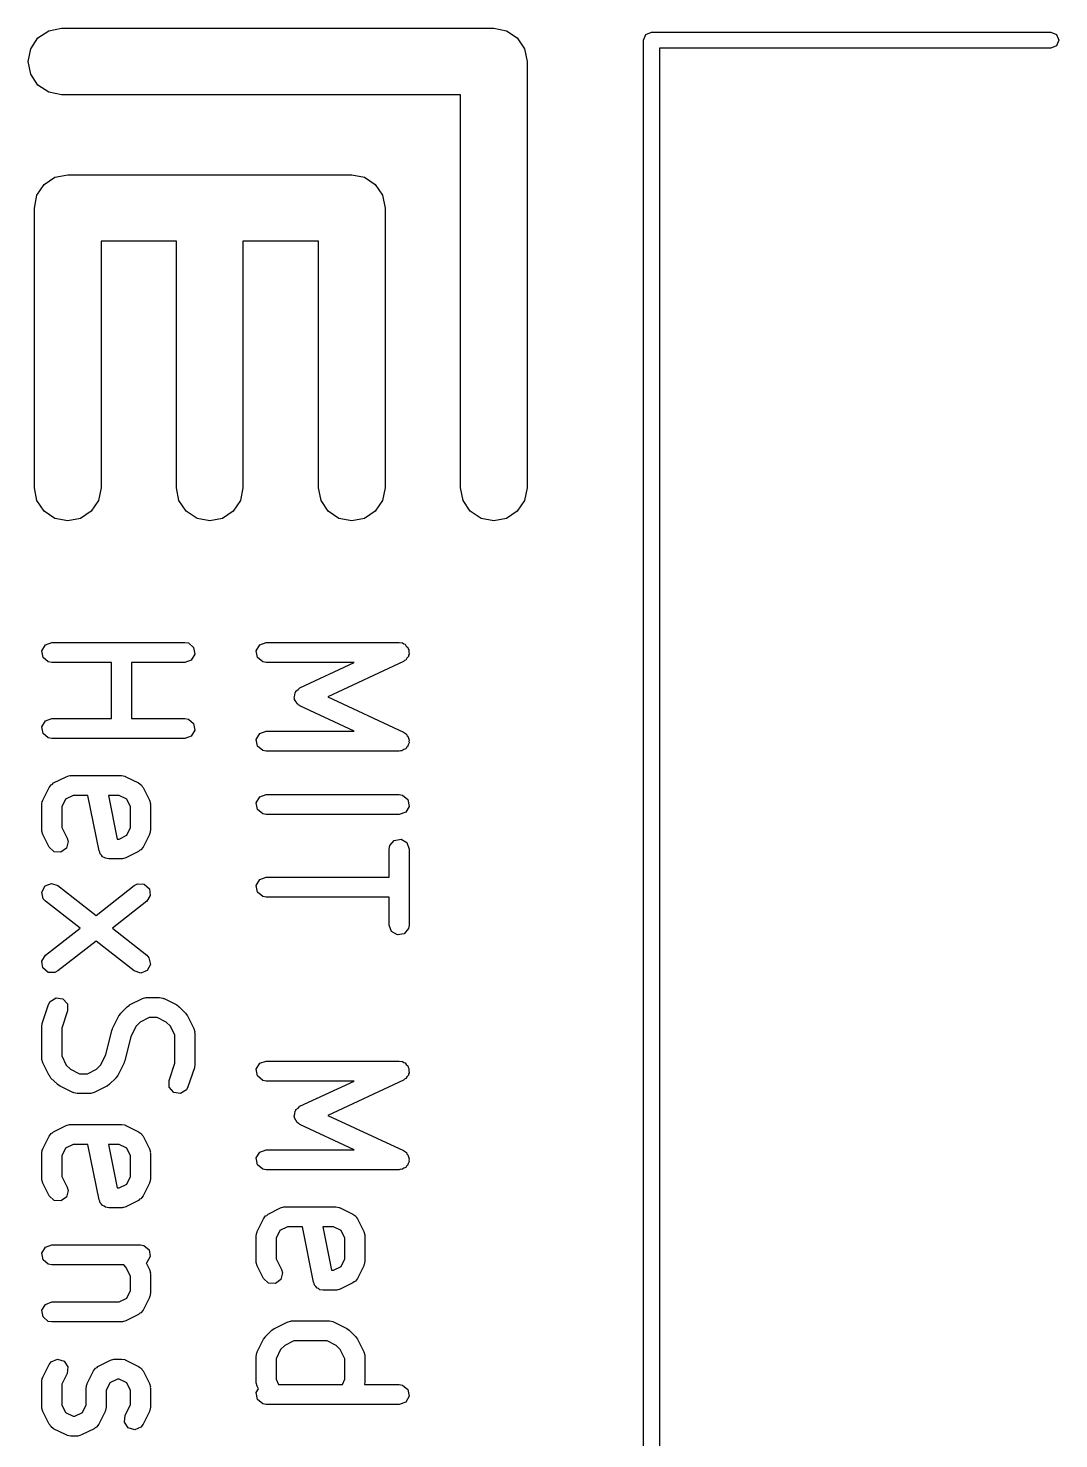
# Model space of a CAD drawing. Extents: x 137.9 to 165.8, y -143 to -48.4.
# Drawn here: x 138.04 to 145.78, y -111.46 to -100.87 of the extents above; entities that cross this region are included whole.
import ezdxf

# ---------------------------------------------------------------- set-up
doc = ezdxf.new("R2010")
doc.units = 0
doc.layers.add('BLACK', color=7, linetype='CONTINUOUS')

msp = doc.modelspace()

# ---------------------------------------------------------------- linework, layer by layer
at = {"layer": 'BLACK', "linetype": 'CONTINUOUS'}
for p, q in [((138.113, -100.941), (138.194, -100.887)), ((138.194, -100.887), (138.29, -100.868)), ((138.29, -100.868), (141.537, -100.868)), ((141.537, -100.868), (141.632, -100.887)), ((141.632, -100.887), (141.713, -100.941)), ((142.66, -100.958), (142.678, -100.916)), ((142.678, -100.916), (142.72, -100.898)), ((142.72, -100.898), (145.72, -100.898)), ((145.72, -100.898), (145.762, -100.916)), ((145.762, -100.916), (145.78, -100.958)), ((138.04, -101.118), (138.059, -101.022)), ((138.059, -101.022), (138.113, -100.941)), ((141.713, -100.941), (141.768, -101.022)), ((141.768, -101.022), (141.787, -101.118)), ((142.66, -142.958), (142.66, -100.958)), ((145.72, -101.018), (142.78, -101.018)), ((142.78, -101.018), (142.78, -142.898)), ((145.762, -101), (145.72, -101.018)), ((145.78, -100.958), (145.762, -101)), ((138.059, -101.214), (138.04, -101.118)), ((141.787, -101.118), (141.787, -104.318)), ((138.113, -101.295), (138.059, -101.214)), ((138.194, -101.349), (138.113, -101.295)), ((138.29, -101.368), (138.194, -101.349)), ((141.287, -101.368), (138.29, -101.368)), ((141.287, -104.318), (141.287, -101.368)), ((138.16, -102.041), (138.241, -101.987)), ((138.241, -101.987), (138.337, -101.968)), ((138.337, -101.968), (140.47, -101.968)), ((140.47, -101.968), (140.566, -101.987)), ((140.566, -101.987), (140.647, -102.041)), ((138.106, -102.122), (138.16, -102.041)), ((140.647, -102.041), (140.701, -102.122)), ((138.087, -102.218), (138.106, -102.122)), ((140.701, -102.122), (140.72, -102.218)), ((138.087, -104.318), (138.087, -102.218)), ((140.72, -102.218), (140.72, -104.318)), ((139.153, -102.468), (138.587, -102.468)), ((138.587, -102.468), (138.587, -104.318)), ((139.153, -104.318), (139.153, -102.468)), ((140.22, -102.468), (139.653, -102.468)), ((139.653, -102.468), (139.653, -104.318)), ((140.22, -104.318), (140.22, -102.468)), ((138.106, -104.414), (138.087, -104.318)), ((138.587, -104.318), (138.568, -104.414)), ((139.172, -104.414), (139.153, -104.318)), ((139.653, -104.318), (139.634, -104.414)), ((140.239, -104.414), (140.22, -104.318)), ((140.72, -104.318), (140.701, -104.414)), ((141.306, -104.414), (141.287, -104.318)), ((141.787, -104.318), (141.768, -104.414)), ((138.16, -104.495), (138.106, -104.414)), ((138.568, -104.414), (138.513, -104.495)), ((139.227, -104.495), (139.172, -104.414)), ((139.634, -104.414), (139.58, -104.495)), ((140.293, -104.495), (140.239, -104.414)), ((140.701, -104.414), (140.647, -104.495)), ((141.36, -104.495), (141.306, -104.414)), ((141.768, -104.414), (141.713, -104.495)), ((138.241, -104.549), (138.16, -104.495)), ((138.513, -104.495), (138.432, -104.549)), ((139.308, -104.549), (139.227, -104.495)), ((139.58, -104.495), (139.499, -104.549)), ((140.374, -104.549), (140.293, -104.495)), ((140.647, -104.495), (140.566, -104.549)), ((141.441, -104.549), (141.36, -104.495)), ((141.713, -104.495), (141.632, -104.549)), ((138.337, -104.568), (138.241, -104.549)), ((138.432, -104.549), (138.337, -104.568)), ((139.403, -104.568), (139.308, -104.549)), ((139.499, -104.549), (139.403, -104.568)), ((140.47, -104.568), (140.374, -104.549)), ((140.566, -104.549), (140.47, -104.568)), ((141.537, -104.568), (141.441, -104.549)), ((141.632, -104.549), (141.537, -104.568)), ((138.169, -105.497), (138.217, -105.48)), ((138.217, -105.48), (139.217, -105.48)), ((139.217, -105.48), (139.243, -105.484)), ((139.243, -105.484), (139.282, -105.517)), ((139.779, -105.497), (139.827, -105.48)), ((139.827, -105.48), (140.827, -105.48)), ((140.827, -105.48), (140.852, -105.484)), ((140.852, -105.484), (140.86, -105.491)), ((140.86, -105.491), (140.87, -105.493)), ((138.143, -105.542), (138.169, -105.497)), ((138.152, -105.592), (138.143, -105.542)), ((138.191, -105.625), (138.152, -105.592)), ((139.291, -105.568), (139.265, -105.612)), ((139.282, -105.517), (139.291, -105.568)), ((139.753, -105.542), (139.779, -105.497)), ((139.762, -105.592), (139.753, -105.542)), ((139.801, -105.625), (139.762, -105.592)), ((140.87, -105.493), (140.879, -105.507)), ((140.879, -105.507), (140.892, -105.517)), ((140.895, -105.586), (140.883, -105.598)), ((140.892, -105.517), (140.894, -105.527)), ((140.894, -105.527), (140.899, -105.535)), ((140.896, -105.576), (140.895, -105.586)), ((140.901, -105.568), (140.896, -105.576)), ((140.899, -105.535), (140.898, -105.552)), ((140.898, -105.552), (140.901, -105.568)), ((138.217, -105.63), (138.191, -105.625)), ((138.666, -105.63), (138.217, -105.63)), ((138.666, -106.051), (138.666, -105.63)), ((139.217, -105.63), (138.816, -105.63)), ((138.816, -105.63), (138.816, -106.051)), ((139.265, -105.612), (139.217, -105.63)), ((139.827, -105.63), (139.801, -105.625)), ((140.489, -105.63), (139.827, -105.63)), ((140.081, -105.82), (140.489, -105.63)), ((140.859, -105.623), (140.29, -105.888)), ((140.866, -105.616), (140.859, -105.623)), ((140.875, -105.612), (140.866, -105.616)), ((140.883, -105.598), (140.875, -105.612)), ((140.038, -105.895), (140.043, -105.876)), ((140.041, -105.901), (140.038, -105.895)), ((140.04, -105.908), (140.041, -105.901)), ((140.051, -105.924), (140.04, -105.908)), ((140.043, -105.876), (140.045, -105.856)), ((140.045, -105.856), (140.049, -105.852)), ((140.049, -105.852), (140.051, -105.845)), ((140.051, -105.845), (140.067, -105.834)), ((140.067, -105.834), (140.081, -105.82)), ((140.29, -105.888), (140.859, -106.154)), ((140.06, -105.941), (140.051, -105.924)), ((140.068, -105.947), (140.06, -105.941)), ((140.07, -105.95), (140.068, -105.947)), ((140.073, -105.95), (140.07, -105.95)), ((140.081, -105.956), (140.073, -105.95)), ((140.489, -106.146), (140.081, -105.956)), ((138.143, -106.113), (138.169, -106.069)), ((138.152, -106.164), (138.143, -106.113)), ((138.169, -106.069), (138.217, -106.051)), ((138.217, -106.051), (138.666, -106.051)), ((138.816, -106.051), (139.217, -106.051)), ((139.217, -106.051), (139.243, -106.056)), ((139.243, -106.056), (139.282, -106.089)), ((139.282, -106.089), (139.291, -106.139)), ((138.191, -106.197), (138.152, -106.164)), ((138.217, -106.201), (138.191, -106.197)), ((139.217, -106.201), (138.217, -106.201)), ((139.265, -106.184), (139.217, -106.201)), ((139.291, -106.139), (139.265, -106.184)), ((139.753, -106.208), (139.779, -106.164)), ((139.762, -106.259), (139.753, -106.208)), ((139.779, -106.164), (139.827, -106.146)), ((139.827, -106.146), (140.489, -106.146)), ((140.859, -106.154), (140.88, -106.168)), ((140.88, -106.168), (140.884, -106.178)), ((140.884, -106.178), (140.892, -106.184)), ((140.892, -106.184), (140.895, -106.2)), ((140.895, -106.2), (140.902, -106.215)), ((140.902, -106.215), (140.899, -106.225)), ((140.899, -106.225), (140.901, -106.234)), ((139.801, -106.292), (139.762, -106.259)), ((139.827, -106.296), (139.801, -106.292)), ((140.827, -106.296), (139.827, -106.296)), ((140.836, -106.293), (140.827, -106.296)), ((140.846, -106.294), (140.836, -106.293)), ((140.86, -106.285), (140.846, -106.294)), ((140.875, -106.279), (140.86, -106.285)), ((140.88, -106.27), (140.875, -106.279)), ((140.888, -106.265), (140.88, -106.27)), ((140.893, -106.249), (140.888, -106.265)), ((140.901, -106.234), (140.893, -106.249)), ((138.197, -106.569), (138.213, -106.548)), ((138.213, -106.548), (138.223, -106.543)), ((138.223, -106.543), (138.231, -106.535)), ((138.231, -106.535), (138.326, -106.488)), ((138.326, -106.488), (138.351, -106.48)), ((138.351, -106.48), (138.355, -106.481)), ((138.355, -106.481), (138.36, -106.48)), ((138.36, -106.48), (138.741, -106.48)), ((138.741, -106.48), (138.766, -106.484)), ((138.766, -106.484), (138.77, -106.487)), ((138.77, -106.487), (138.774, -106.488)), ((138.774, -106.488), (138.869, -106.535)), ((138.869, -106.535), (138.89, -106.551)), ((138.15, -106.664), (138.197, -106.569)), ((138.377, -106.63), (138.32, -106.658)), ((138.489, -106.63), (138.377, -106.63)), ((138.572, -107.046), (138.489, -106.63)), ((138.723, -106.63), (138.642, -106.63)), ((138.642, -106.63), (138.707, -106.956)), ((138.78, -106.658), (138.723, -106.63)), ((138.89, -106.551), (138.895, -106.561)), ((138.895, -106.561), (138.903, -106.569)), ((138.903, -106.569), (138.951, -106.664)), ((139.753, -106.685), (139.779, -106.64)), ((139.779, -106.64), (139.827, -106.623)), ((139.827, -106.623), (140.827, -106.623)), ((140.827, -106.623), (140.852, -106.627)), ((140.852, -106.627), (140.892, -106.66)), ((138.142, -106.698), (138.146, -106.672)), ((138.142, -106.888), (138.142, -106.698)), ((138.146, -106.672), (138.149, -106.669)), ((138.149, -106.669), (138.15, -106.664)), ((138.32, -106.658), (138.292, -106.715)), ((138.292, -106.715), (138.292, -106.87)), ((138.809, -106.715), (138.78, -106.658)), ((138.809, -106.87), (138.809, -106.715)), ((138.951, -106.664), (138.958, -106.689)), ((138.958, -106.689), (138.957, -106.693)), ((138.957, -106.693), (138.959, -106.698)), ((138.959, -106.698), (138.959, -106.888)), ((139.762, -106.735), (139.753, -106.685)), ((139.801, -106.768), (139.762, -106.735)), ((140.875, -106.755), (140.827, -106.773)), ((140.901, -106.711), (140.875, -106.755)), ((140.892, -106.66), (140.901, -106.711)), ((139.827, -106.773), (139.801, -106.768)), ((140.827, -106.773), (139.827, -106.773)), ((138.143, -106.892), (138.142, -106.888)), ((138.142, -106.897), (138.143, -106.892)), ((138.15, -106.922), (138.142, -106.897)), ((138.197, -107.017), (138.15, -106.922)), ((138.292, -106.87), (138.332, -106.95)), ((138.332, -106.95), (138.339, -106.975)), ((138.707, -106.956), (138.723, -106.956)), ((138.723, -106.956), (138.78, -106.927)), ((138.78, -106.927), (138.809, -106.87)), ((138.951, -106.922), (138.903, -107.017)), ((138.954, -106.914), (138.951, -106.917)), ((138.951, -106.917), (138.951, -106.922)), ((138.959, -106.888), (138.954, -106.914)), ((140.756, -107.005), (140.789, -106.966)), ((140.789, -106.966), (140.84, -106.957)), ((140.84, -106.957), (140.884, -106.983)), ((138.235, -107.052), (138.197, -107.017)), ((138.286, -107.055), (138.235, -107.052)), ((138.327, -107.025), (138.286, -107.055)), ((138.339, -106.975), (138.327, -107.025)), ((138.578, -107.056), (138.572, -107.046)), ((138.58, -107.068), (138.578, -107.056)), ((138.591, -107.078), (138.58, -107.068)), ((138.599, -107.09), (138.591, -107.078)), ((138.869, -107.05), (138.774, -107.098)), ((138.877, -107.042), (138.869, -107.05)), ((138.887, -107.038), (138.877, -107.042)), ((138.903, -107.017), (138.887, -107.038)), ((140.752, -107.031), (140.756, -107.005)), ((140.752, -107.242), (140.752, -107.031)), ((140.884, -106.983), (140.902, -107.031)), ((140.902, -107.031), (140.902, -107.602)), ((138.61, -107.094), (138.599, -107.09)), ((138.62, -107.101), (138.61, -107.094)), ((138.645, -107.106), (138.62, -107.101)), ((138.741, -107.106), (138.645, -107.106)), ((138.745, -107.104), (138.741, -107.106)), ((138.749, -107.105), (138.745, -107.104)), ((138.774, -107.098), (138.749, -107.105)), ((138.167, -107.308), (138.214, -107.289)), ((138.214, -107.289), (138.263, -107.305)), ((139.753, -107.304), (139.779, -107.259)), ((139.779, -107.259), (139.827, -107.242)), ((139.827, -107.242), (140.752, -107.242)), ((138.143, -107.354), (138.167, -107.308)), ((138.153, -107.404), (138.143, -107.354)), ((138.263, -107.305), (138.55, -107.531)), ((138.55, -107.531), (138.837, -107.305)), ((138.837, -107.305), (138.86, -107.293)), ((138.86, -107.293), (138.911, -107.295)), ((138.911, -107.295), (138.95, -107.329)), ((138.957, -107.38), (138.93, -107.423)), ((138.95, -107.329), (138.957, -107.38)), ((139.762, -107.354), (139.753, -107.304)), ((139.801, -107.387), (139.762, -107.354)), ((139.827, -107.392), (139.801, -107.387)), ((140.752, -107.392), (139.827, -107.392)), ((140.752, -107.602), (140.752, -107.392)), ((138.171, -107.423), (138.153, -107.404)), ((138.429, -107.626), (138.171, -107.423)), ((138.93, -107.423), (138.672, -107.626)), ((140.769, -107.651), (140.752, -107.602)), ((140.902, -107.602), (140.897, -107.628)), ((138.171, -107.829), (138.429, -107.626)), ((138.672, -107.626), (138.93, -107.829)), ((140.814, -107.676), (140.769, -107.651)), ((140.864, -107.667), (140.814, -107.676)), ((140.897, -107.628), (140.864, -107.667)), ((138.55, -107.722), (138.263, -107.947)), ((138.837, -107.947), (138.55, -107.722)), ((138.143, -107.873), (138.171, -107.829)), ((138.151, -107.924), (138.143, -107.873)), ((138.189, -107.958), (138.151, -107.924)), ((138.93, -107.829), (138.947, -107.849)), ((138.958, -107.899), (138.934, -107.944)), ((138.947, -107.849), (138.958, -107.899)), ((138.24, -107.959), (138.189, -107.958)), ((138.263, -107.947), (138.24, -107.959)), ((138.886, -107.963), (138.837, -107.947)), ((138.934, -107.944), (138.886, -107.963)), ((138.146, -108.341), (138.193, -108.198)), ((138.193, -108.198), (138.206, -108.175)), ((138.206, -108.175), (138.249, -108.148)), ((138.249, -108.148), (138.3, -108.156)), ((138.336, -108.245), (138.292, -108.376)), ((138.3, -108.156), (138.334, -108.194)), ((138.334, -108.194), (138.336, -108.245)), ((138.735, -108.264), (138.783, -108.216)), ((138.783, -108.216), (138.801, -108.203)), ((138.801, -108.203), (138.802, -108.202)), ((138.802, -108.202), (138.898, -108.154)), ((138.898, -108.154), (138.923, -108.147)), ((138.923, -108.147), (138.927, -108.148)), ((138.927, -108.148), (138.931, -108.146)), ((138.931, -108.146), (139.026, -108.146)), ((139.026, -108.146), (139.052, -108.151)), ((139.052, -108.151), (139.055, -108.154)), ((139.055, -108.154), (139.06, -108.154)), ((139.06, -108.154), (139.155, -108.202)), ((139.155, -108.202), (139.173, -108.215)), ((139.173, -108.215), (139.175, -108.216)), ((139.175, -108.216), (139.222, -108.264)), ((138.142, -108.364), (138.146, -108.342)), ((138.146, -108.342), (138.146, -108.341)), ((138.674, -108.378), (138.721, -108.283)), ((138.721, -108.283), (138.735, -108.265)), ((138.735, -108.265), (138.735, -108.264)), ((138.88, -108.331), (138.85, -108.361)), ((138.949, -108.296), (138.88, -108.331)), ((139.009, -108.296), (138.949, -108.296)), ((139.077, -108.331), (139.009, -108.296)), ((139.108, -108.361), (139.077, -108.331)), ((139.222, -108.264), (139.235, -108.282)), ((139.235, -108.282), (139.236, -108.283)), ((139.236, -108.283), (139.284, -108.378)), ((138.142, -108.602), (138.142, -108.364)), ((138.292, -108.376), (138.292, -108.585)), ((138.622, -108.576), (138.668, -108.394)), ((138.668, -108.394), (138.673, -108.382)), ((138.673, -108.382), (138.674, -108.378)), ((138.811, -108.438), (138.766, -108.621)), ((138.85, -108.361), (138.811, -108.438)), ((139.142, -108.43), (139.108, -108.361)), ((139.142, -108.638), (139.142, -108.43)), ((139.284, -108.378), (139.291, -108.403)), ((139.291, -108.403), (139.29, -108.408)), ((139.29, -108.408), (139.292, -108.412)), ((139.292, -108.412), (139.292, -108.65)), ((138.143, -108.607), (138.142, -108.602)), ((138.142, -108.611), (138.143, -108.607)), ((138.15, -108.636), (138.142, -108.611)), ((138.197, -108.731), (138.15, -108.636)), ((138.292, -108.585), (138.326, -108.653)), ((138.326, -108.653), (138.357, -108.684)), ((138.553, -108.684), (138.584, -108.653)), ((138.584, -108.653), (138.622, -108.576)), ((138.76, -108.636), (138.713, -108.731)), ((138.761, -108.632), (138.76, -108.636)), ((138.766, -108.621), (138.761, -108.632)), ((139.098, -108.769), (139.142, -108.638)), ((139.292, -108.65), (139.288, -108.672)), ((139.753, -108.685), (139.779, -108.64)), ((139.779, -108.64), (139.827, -108.623)), ((139.827, -108.623), (140.827, -108.623)), ((140.827, -108.623), (140.852, -108.627)), ((140.852, -108.627), (140.86, -108.634)), ((140.86, -108.634), (140.87, -108.636)), ((140.87, -108.636), (140.879, -108.65)), ((140.879, -108.65), (140.892, -108.66)), ((140.892, -108.66), (140.894, -108.67)), ((138.199, -108.732), (138.197, -108.731)), ((138.211, -108.751), (138.199, -108.732)), ((138.259, -108.798), (138.211, -108.751)), ((138.357, -108.684), (138.425, -108.718)), ((138.425, -108.718), (138.485, -108.718)), ((138.485, -108.718), (138.553, -108.684)), ((138.698, -108.751), (138.651, -108.798)), ((138.699, -108.749), (138.698, -108.751)), ((138.713, -108.731), (138.699, -108.749)), ((139.099, -108.82), (139.098, -108.769)), ((139.288, -108.674), (139.24, -108.817)), ((139.288, -108.672), (139.288, -108.674)), ((139.762, -108.735), (139.753, -108.685)), ((139.801, -108.768), (139.762, -108.735)), ((139.827, -108.773), (139.801, -108.768)), ((140.489, -108.773), (139.827, -108.773)), ((140.081, -108.963), (140.489, -108.773)), ((140.859, -108.766), (140.29, -109.031)), ((140.866, -108.759), (140.859, -108.766)), ((140.875, -108.755), (140.866, -108.759)), ((140.883, -108.741), (140.875, -108.755)), ((140.895, -108.729), (140.883, -108.741)), ((140.894, -108.67), (140.899, -108.678)), ((140.896, -108.719), (140.895, -108.729)), ((140.901, -108.711), (140.896, -108.719)), ((140.899, -108.678), (140.898, -108.695)), ((140.898, -108.695), (140.901, -108.711)), ((138.261, -108.799), (138.259, -108.798)), ((138.279, -108.812), (138.261, -108.799)), ((138.374, -108.86), (138.279, -108.812)), ((138.378, -108.86), (138.374, -108.86)), ((138.382, -108.863), (138.378, -108.86)), ((138.407, -108.868), (138.382, -108.863)), ((138.503, -108.868), (138.407, -108.868)), ((138.507, -108.866), (138.503, -108.868)), ((138.511, -108.867), (138.507, -108.866)), ((138.536, -108.86), (138.511, -108.867)), ((138.631, -108.812), (138.536, -108.86)), ((138.632, -108.811), (138.631, -108.812)), ((138.651, -108.798), (138.632, -108.811)), ((139.134, -108.859), (139.099, -108.82)), ((139.184, -108.866), (139.134, -108.859)), ((139.228, -108.84), (139.184, -108.866)), ((139.24, -108.817), (139.228, -108.84)), ((140.051, -108.988), (140.067, -108.977)), ((140.067, -108.977), (140.081, -108.963)), ((140.038, -109.038), (140.043, -109.019)), ((140.041, -109.044), (140.038, -109.038)), ((140.04, -109.05), (140.041, -109.044)), ((140.051, -109.066), (140.04, -109.05)), ((140.043, -109.019), (140.045, -108.999)), ((140.045, -108.999), (140.049, -108.995)), ((140.049, -108.995), (140.051, -108.988)), ((140.06, -109.084), (140.051, -109.066)), ((140.068, -109.09), (140.06, -109.084)), ((140.07, -109.092), (140.068, -109.09)), ((140.073, -109.093), (140.07, -109.092)), ((140.29, -109.031), (140.859, -109.296)), ((138.15, -109.283), (138.197, -109.188)), ((138.197, -109.188), (138.213, -109.167)), ((138.213, -109.167), (138.223, -109.163)), ((138.223, -109.163), (138.231, -109.154)), ((138.231, -109.154), (138.326, -109.107)), ((138.326, -109.107), (138.351, -109.099)), ((138.351, -109.099), (138.355, -109.1)), ((138.355, -109.1), (138.36, -109.099)), ((138.36, -109.099), (138.741, -109.099)), ((138.741, -109.099), (138.766, -109.103)), ((138.766, -109.103), (138.77, -109.106)), ((138.77, -109.106), (138.774, -109.107)), ((138.774, -109.107), (138.869, -109.154)), ((138.869, -109.154), (138.89, -109.17)), ((138.89, -109.17), (138.895, -109.18)), ((138.895, -109.18), (138.903, -109.188)), ((138.903, -109.188), (138.951, -109.283)), ((140.081, -109.099), (140.073, -109.093)), ((140.489, -109.289), (140.081, -109.099)), ((138.142, -109.317), (138.146, -109.291)), ((138.146, -109.291), (138.149, -109.288)), ((138.149, -109.288), (138.15, -109.283)), ((138.32, -109.277), (138.292, -109.334)), ((138.377, -109.249), (138.32, -109.277)), ((138.489, -109.249), (138.377, -109.249)), ((138.572, -109.665), (138.489, -109.249)), ((138.723, -109.249), (138.642, -109.249)), ((138.642, -109.249), (138.707, -109.575)), ((138.78, -109.277), (138.723, -109.249)), ((138.809, -109.334), (138.78, -109.277)), ((138.951, -109.283), (138.958, -109.308)), ((139.779, -109.307), (139.827, -109.289)), ((139.827, -109.289), (140.489, -109.289)), ((140.859, -109.296), (140.88, -109.311)), ((138.142, -109.507), (138.142, -109.317)), ((138.292, -109.334), (138.292, -109.489)), ((138.809, -109.489), (138.809, -109.334)), ((138.958, -109.308), (138.957, -109.312)), ((138.957, -109.312), (138.959, -109.317)), ((138.959, -109.317), (138.959, -109.507)), ((139.753, -109.351), (139.779, -109.307)), ((139.762, -109.402), (139.753, -109.351)), ((139.801, -109.435), (139.762, -109.402)), ((140.88, -109.311), (140.884, -109.32)), ((140.888, -109.407), (140.88, -109.413)), ((140.884, -109.32), (140.892, -109.327)), ((140.893, -109.392), (140.888, -109.407)), ((140.892, -109.327), (140.895, -109.343)), ((140.901, -109.377), (140.893, -109.392)), ((140.895, -109.343), (140.902, -109.358)), ((140.902, -109.358), (140.899, -109.367)), ((140.899, -109.367), (140.901, -109.377)), ((138.143, -109.511), (138.142, -109.507)), ((138.142, -109.516), (138.143, -109.511)), ((138.15, -109.541), (138.142, -109.516)), ((138.292, -109.489), (138.332, -109.569)), ((138.78, -109.547), (138.809, -109.489)), ((138.959, -109.507), (138.954, -109.533)), ((139.827, -109.439), (139.801, -109.435)), ((140.827, -109.439), (139.827, -109.439)), ((140.836, -109.436), (140.827, -109.439)), ((140.846, -109.437), (140.836, -109.436)), ((140.86, -109.427), (140.846, -109.437)), ((140.875, -109.422), (140.86, -109.427)), ((140.88, -109.413), (140.875, -109.422)), ((138.197, -109.636), (138.15, -109.541)), ((138.339, -109.594), (138.327, -109.644)), ((138.332, -109.569), (138.339, -109.594)), ((138.707, -109.575), (138.723, -109.575)), ((138.723, -109.575), (138.78, -109.547)), ((138.951, -109.541), (138.903, -109.636)), ((138.954, -109.533), (138.951, -109.536)), ((138.951, -109.536), (138.951, -109.541)), ((138.235, -109.671), (138.197, -109.636)), ((138.286, -109.674), (138.235, -109.671)), ((138.327, -109.644), (138.286, -109.674)), ((138.578, -109.675), (138.572, -109.665)), ((138.58, -109.688), (138.578, -109.675)), ((138.591, -109.697), (138.58, -109.688)), ((138.599, -109.709), (138.591, -109.697)), ((138.61, -109.713), (138.599, -109.709)), ((138.62, -109.721), (138.61, -109.713)), ((138.645, -109.725), (138.62, -109.721)), ((138.741, -109.725), (138.645, -109.725)), ((138.745, -109.724), (138.741, -109.725)), ((138.749, -109.725), (138.745, -109.724)), ((138.774, -109.717), (138.749, -109.725)), ((138.869, -109.67), (138.774, -109.717)), ((138.877, -109.661), (138.869, -109.67)), ((138.887, -109.657), (138.877, -109.661)), ((138.903, -109.636), (138.887, -109.657)), ((139.841, -109.773), (139.936, -109.726)), ((139.936, -109.726), (139.961, -109.718)), ((139.961, -109.718), (139.965, -109.719)), ((139.965, -109.719), (139.97, -109.718)), ((139.97, -109.718), (140.351, -109.718)), ((140.351, -109.718), (140.376, -109.722)), ((140.376, -109.722), (140.38, -109.725)), ((140.38, -109.725), (140.384, -109.726)), ((140.384, -109.726), (140.479, -109.773)), ((139.76, -109.902), (139.807, -109.807)), ((139.807, -109.807), (139.823, -109.786)), ((139.823, -109.786), (139.833, -109.782)), ((139.833, -109.782), (139.841, -109.773)), ((140.479, -109.773), (140.5, -109.789)), ((140.5, -109.789), (140.505, -109.799)), ((140.505, -109.799), (140.513, -109.807)), ((140.513, -109.807), (140.561, -109.902)), ((139.752, -109.936), (139.756, -109.91)), ((139.752, -110.126), (139.752, -109.936)), ((139.756, -109.91), (139.759, -109.907)), ((139.759, -109.907), (139.76, -109.902)), ((139.93, -109.896), (139.902, -109.953)), ((139.987, -109.868), (139.93, -109.896)), ((140.099, -109.868), (139.987, -109.868)), ((140.182, -110.284), (140.099, -109.868)), ((140.333, -109.868), (140.252, -109.868)), ((140.252, -109.868), (140.317, -110.194)), ((140.39, -109.896), (140.333, -109.868)), ((140.419, -109.953), (140.39, -109.896)), ((140.561, -109.902), (140.568, -109.927)), ((140.568, -109.927), (140.567, -109.932)), ((140.567, -109.932), (140.569, -109.936)), ((140.569, -109.936), (140.569, -110.126)), ((138.143, -110.066), (138.169, -110.021)), ((138.169, -110.021), (138.217, -110.004)), ((138.217, -110.004), (138.884, -110.004)), ((138.884, -110.004), (138.909, -110.008)), ((138.909, -110.008), (138.948, -110.041)), ((138.948, -110.041), (138.957, -110.092)), ((139.902, -109.953), (139.902, -110.109)), ((140.419, -110.109), (140.419, -109.953)), ((138.152, -110.116), (138.143, -110.066)), ((138.191, -110.149), (138.152, -110.116)), ((138.217, -110.154), (138.191, -110.149)), ((138.932, -110.136), (138.926, -110.138)), ((138.926, -110.138), (138.951, -110.188)), ((138.957, -110.092), (138.932, -110.136)), ((139.753, -110.13), (139.752, -110.126)), ((139.752, -110.135), (139.753, -110.13)), ((139.76, -110.16), (139.752, -110.135)), ((139.902, -110.109), (139.942, -110.188)), ((140.39, -110.166), (140.419, -110.109)), ((140.569, -110.126), (140.564, -110.152)), ((138.757, -110.154), (138.217, -110.154)), ((138.774, -110.171), (138.757, -110.154)), ((138.809, -110.239), (138.774, -110.171)), ((138.809, -110.347), (138.809, -110.239)), ((138.951, -110.188), (138.958, -110.213)), ((138.958, -110.213), (138.957, -110.217)), ((138.957, -110.217), (138.959, -110.221)), ((138.959, -110.221), (138.959, -110.364)), ((139.807, -110.255), (139.76, -110.16)), ((139.845, -110.29), (139.807, -110.255)), ((139.949, -110.213), (139.937, -110.263)), ((139.942, -110.188), (139.949, -110.213)), ((140.317, -110.194), (140.333, -110.194)), ((140.333, -110.194), (140.39, -110.166)), ((140.513, -110.255), (140.497, -110.276)), ((140.561, -110.16), (140.513, -110.255)), ((140.564, -110.152), (140.561, -110.155)), ((140.561, -110.155), (140.561, -110.16)), ((138.78, -110.404), (138.809, -110.347)), ((139.896, -110.293), (139.845, -110.29)), ((139.937, -110.263), (139.896, -110.293)), ((140.188, -110.294), (140.182, -110.284)), ((140.19, -110.307), (140.188, -110.294)), ((140.201, -110.316), (140.19, -110.307)), ((140.209, -110.328), (140.201, -110.316)), ((140.22, -110.332), (140.209, -110.328)), ((140.23, -110.34), (140.22, -110.332)), ((140.255, -110.344), (140.23, -110.34)), ((140.351, -110.344), (140.255, -110.344)), ((140.355, -110.343), (140.351, -110.344)), ((140.359, -110.344), (140.355, -110.343)), ((140.384, -110.336), (140.359, -110.344)), ((140.479, -110.289), (140.384, -110.336)), ((140.487, -110.28), (140.479, -110.289)), ((140.497, -110.276), (140.487, -110.28)), ((138.143, -110.494), (138.169, -110.45)), ((138.169, -110.45), (138.217, -110.432)), ((138.217, -110.432), (138.723, -110.432)), ((138.723, -110.432), (138.78, -110.404)), ((138.951, -110.398), (138.903, -110.493)), ((138.954, -110.39), (138.951, -110.393)), ((138.951, -110.393), (138.951, -110.398)), ((138.959, -110.364), (138.954, -110.39)), ((138.152, -110.545), (138.143, -110.494)), ((138.191, -110.578), (138.152, -110.545)), ((138.774, -110.574), (138.749, -110.582)), ((138.869, -110.527), (138.774, -110.574)), ((138.877, -110.518), (138.869, -110.527)), ((138.887, -110.514), (138.877, -110.518)), ((138.903, -110.493), (138.887, -110.514)), ((140.013, -110.577), (140.017, -110.575)), ((140.017, -110.575), (140.303, -110.575)), ((140.303, -110.575), (140.329, -110.58)), ((138.217, -110.582), (138.191, -110.578)), ((138.741, -110.582), (138.217, -110.582)), ((138.745, -110.581), (138.741, -110.582)), ((138.749, -110.582), (138.745, -110.581)), ((139.821, -110.692), (139.869, -110.645)), ((139.869, -110.645), (139.887, -110.632)), ((139.887, -110.632), (139.889, -110.631)), ((139.889, -110.631), (139.984, -110.583)), ((139.984, -110.583), (140.009, -110.576)), ((140.009, -110.576), (140.013, -110.577)), ((140.329, -110.58), (140.332, -110.582)), ((140.332, -110.582), (140.337, -110.583)), ((140.337, -110.583), (140.432, -110.631)), ((140.432, -110.631), (140.45, -110.644)), ((140.45, -110.644), (140.451, -110.645)), ((140.451, -110.645), (140.499, -110.692)), ((139.76, -110.807), (139.807, -110.712)), ((139.807, -110.712), (139.821, -110.694)), ((139.821, -110.694), (139.821, -110.692)), ((139.967, -110.759), (139.936, -110.79)), ((140.035, -110.725), (139.967, -110.759)), ((140.285, -110.725), (140.035, -110.725)), ((140.354, -110.759), (140.285, -110.725)), ((140.384, -110.79), (140.354, -110.759)), ((140.499, -110.692), (140.512, -110.711)), ((140.512, -110.711), (140.513, -110.712)), ((140.513, -110.712), (140.561, -110.807)), ((138.197, -110.902), (138.213, -110.881)), ((138.213, -110.881), (138.26, -110.861)), ((138.26, -110.861), (138.309, -110.876)), ((138.309, -110.876), (138.337, -110.918)), ((138.564, -110.916), (138.659, -110.869)), ((138.659, -110.869), (138.684, -110.861)), ((138.684, -110.861), (138.689, -110.862)), ((138.689, -110.862), (138.693, -110.861)), ((138.693, -110.861), (138.741, -110.861)), ((138.741, -110.861), (138.766, -110.865)), ((138.766, -110.865), (138.77, -110.868)), ((138.77, -110.868), (138.774, -110.869)), ((138.774, -110.869), (138.869, -110.916)), ((139.752, -110.841), (139.756, -110.815)), ((139.752, -111.031), (139.752, -110.841)), ((139.756, -110.815), (139.759, -110.811)), ((139.759, -110.811), (139.76, -110.807)), ((139.936, -110.79), (139.902, -110.858)), ((139.902, -110.858), (139.902, -111.013)), ((140.419, -110.858), (140.384, -110.79)), ((140.419, -111.013), (140.419, -110.858)), ((140.561, -110.807), (140.568, -110.832)), ((140.568, -110.832), (140.567, -110.836)), ((140.567, -110.836), (140.569, -110.841)), ((140.569, -110.841), (140.569, -111.031)), ((138.149, -111.002), (138.15, -110.997)), ((138.15, -110.997), (138.197, -110.902)), ((138.332, -110.969), (138.292, -111.049)), ((138.337, -110.918), (138.332, -110.969)), ((138.483, -111.045), (138.531, -110.95)), ((138.531, -110.95), (138.546, -110.929)), ((138.546, -110.929), (138.557, -110.924)), ((138.557, -110.924), (138.564, -110.916)), ((138.869, -110.916), (138.89, -110.932)), ((138.89, -110.932), (138.895, -110.942)), ((138.895, -110.942), (138.903, -110.95)), ((138.903, -110.95), (138.951, -111.045)), ((138.142, -111.031), (138.146, -111.005)), ((138.142, -111.221), (138.142, -111.031)), ((138.146, -111.005), (138.149, -111.002)), ((138.292, -111.049), (138.292, -111.204)), ((138.475, -111.079), (138.48, -111.053)), ((138.475, -111.204), (138.475, -111.079)), ((138.48, -111.053), (138.483, -111.05)), ((138.483, -111.05), (138.483, -111.045)), ((138.654, -111.039), (138.625, -111.096)), ((138.625, -111.096), (138.625, -111.221)), ((138.711, -111.011), (138.654, -111.039)), ((138.723, -111.011), (138.711, -111.011)), ((138.78, -111.039), (138.723, -111.011)), ((138.809, -111.096), (138.78, -111.039)), ((138.809, -111.204), (138.809, -111.096)), ((138.951, -111.045), (138.958, -111.07)), ((138.958, -111.07), (138.957, -111.074)), ((138.957, -111.074), (138.959, -111.079)), ((138.959, -111.079), (138.959, -111.221)), ((139.753, -111.035), (139.752, -111.031)), ((139.752, -111.04), (139.753, -111.035)), ((139.76, -111.065), (139.752, -111.04)), ((139.753, -111.113), (139.77, -111.084)), ((139.77, -111.084), (139.76, -111.065)), ((139.902, -111.013), (139.921, -111.051)), ((139.921, -111.051), (140.4, -111.051)), ((140.4, -111.051), (140.419, -111.013)), ((140.569, -111.031), (140.565, -111.051)), ((140.565, -111.051), (140.827, -111.051)), ((140.827, -111.051), (140.852, -111.056)), ((140.852, -111.056), (140.892, -111.089)), ((140.892, -111.089), (140.901, -111.139)), ((138.292, -111.204), (138.32, -111.261)), ((138.447, -111.261), (138.475, -111.204)), ((138.769, -111.283), (138.809, -111.204)), ((139.762, -111.164), (139.753, -111.113)), ((139.801, -111.197), (139.762, -111.164)), ((139.827, -111.201), (139.801, -111.197)), ((140.827, -111.201), (139.827, -111.201)), ((140.875, -111.184), (140.827, -111.201)), ((140.901, -111.139), (140.875, -111.184)), ((138.143, -111.226), (138.142, -111.221)), ((138.142, -111.23), (138.143, -111.226)), ((138.15, -111.255), (138.142, -111.23)), ((138.197, -111.35), (138.15, -111.255)), ((138.32, -111.261), (138.377, -111.289)), ((138.377, -111.289), (138.39, -111.289)), ((138.39, -111.289), (138.447, -111.261)), ((138.617, -111.255), (138.57, -111.35)), ((138.618, -111.251), (138.617, -111.255)), ((138.621, -111.247), (138.618, -111.251)), ((138.625, -111.221), (138.621, -111.247)), ((138.763, -111.334), (138.769, -111.283)), ((138.951, -111.255), (138.903, -111.35)), ((138.954, -111.247), (138.951, -111.251)), ((138.951, -111.251), (138.951, -111.255)), ((138.959, -111.221), (138.954, -111.247)), ((138.206, -111.358), (138.197, -111.35)), ((138.21, -111.368), (138.206, -111.358)), ((138.231, -111.384), (138.21, -111.368)), ((138.326, -111.431), (138.231, -111.384)), ((138.536, -111.384), (138.441, -111.431)), ((138.544, -111.376), (138.536, -111.384)), ((138.554, -111.371), (138.544, -111.376)), ((138.57, -111.35), (138.554, -111.371)), ((138.791, -111.377), (138.763, -111.334)), ((138.84, -111.392), (138.791, -111.377)), ((138.887, -111.371), (138.84, -111.392)), ((138.903, -111.35), (138.887, -111.371)), ((138.331, -111.432), (138.326, -111.431)), ((138.334, -111.435), (138.331, -111.432)), ((138.36, -111.439), (138.334, -111.435)), ((138.407, -111.439), (138.36, -111.439)), ((138.412, -111.438), (138.407, -111.439)), ((138.416, -111.439), (138.412, -111.438)), ((138.441, -111.431), (138.416, -111.439))]:
    msp.add_line(p, q, dxfattribs=at)

doc.saveas('drawing.dxf')
